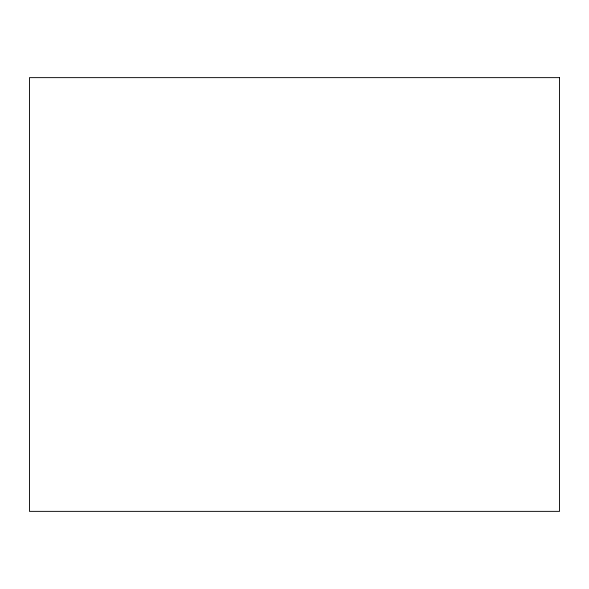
<?xml version="1.0" encoding="UTF-8"?>
<svg xmlns="http://www.w3.org/2000/svg" width="589" height="589" viewBox="0 0 589 589"><rect width="100%" height="100%" fill="white"/><g stroke="black" fill="none" stroke-linecap="round" stroke-linejoin="round"><path stroke-width="0.88" d="M559.55 77.638L29.45 77.638L29.45 511.362L559.55 511.362L559.55 77.638"/></g></svg>
